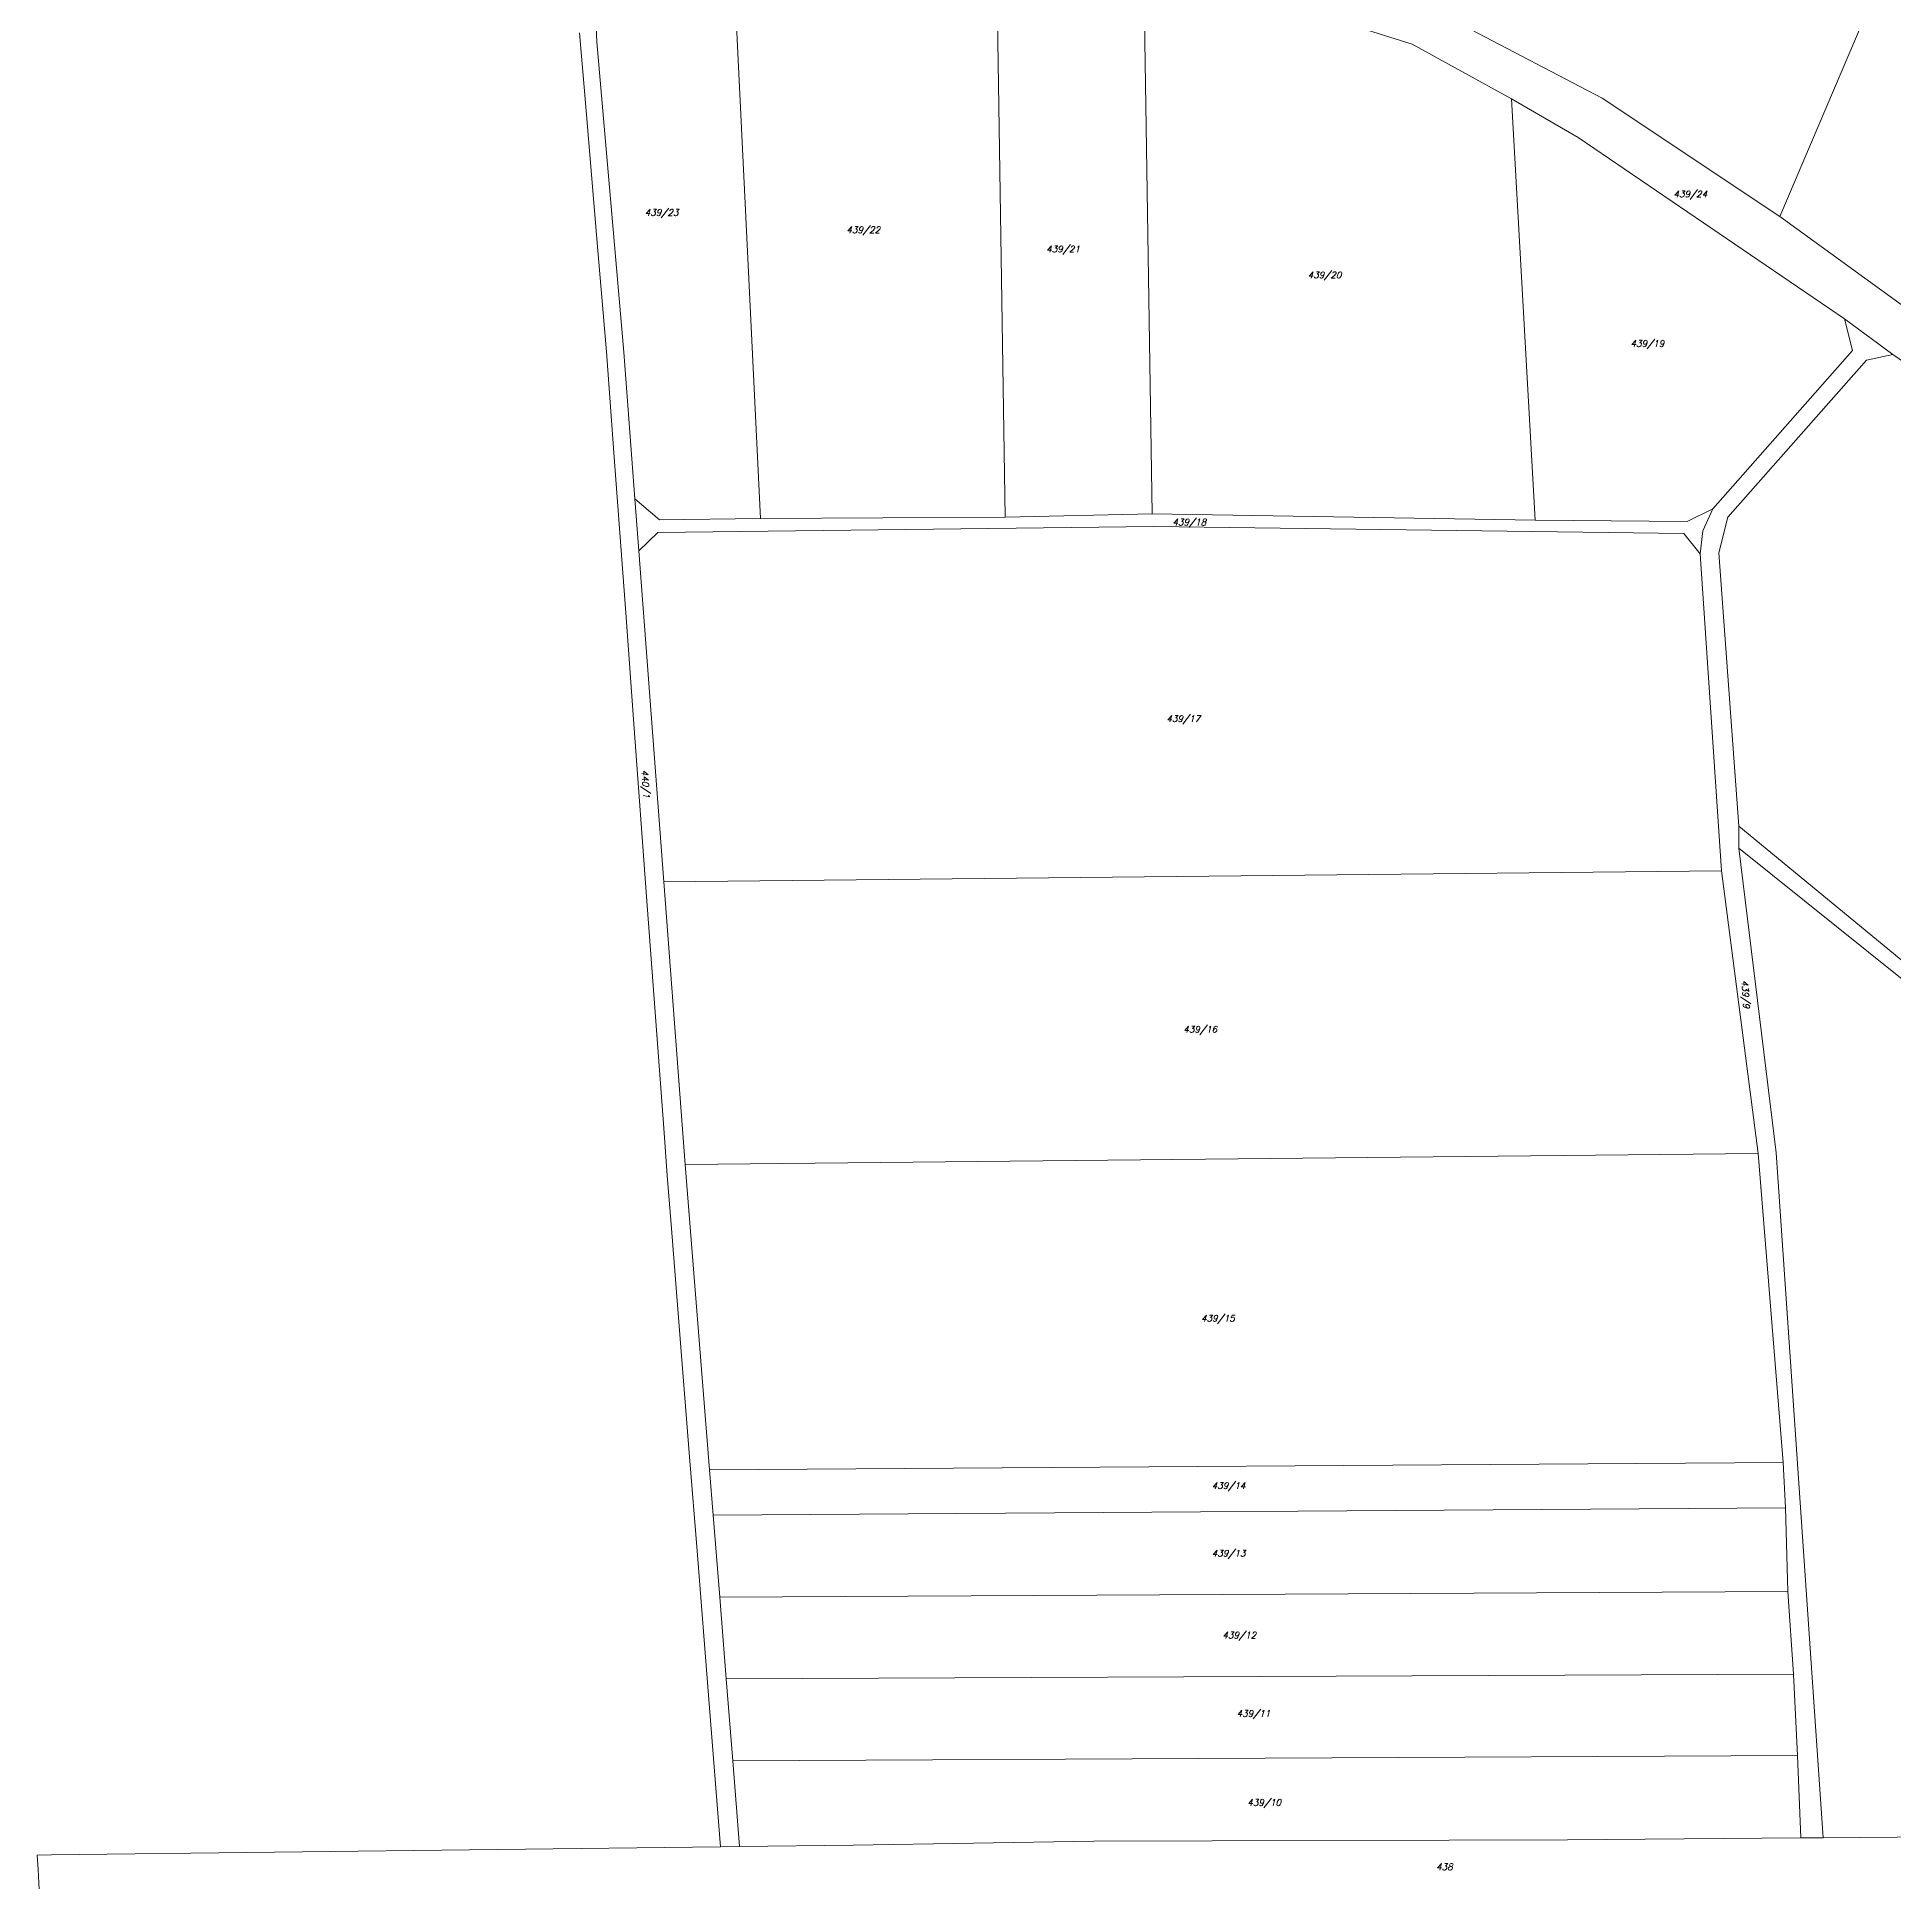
# Model space of a CAD drawing. Header units: millimetres. Extents: x -626414 to -622734, y -1174816 to -1171998.
# Drawn here: x -626250 to -625760.3, y -1173485 to -1172998.4 of the extents above; entities that cross this region are included whole.
import ezdxf
from ezdxf.enums import TextEntityAlignment as Align

# ---------------------------------------------------------------- set-up
doc = ezdxf.new("R2010")
doc.units = ezdxf.units.MM
doc.layers.add('Dobrinsko_hranice parcel', color=7, linetype='Continuous', lineweight=0)
doc.layers.add('Dobrinsko_parcelní čísla', color=7, linetype='Continuous', lineweight=0)
doc.styles.add('Style-ITALICS', font='ITALICS.shx')

msp = doc.modelspace()

# ---------------------------------------------------------------- linework, layer by layer
at = {"layer": 'Dobrinsko_hranice parcel', "color": 7, "linetype": 'Continuous', "lineweight": 13}
for p, q in [((-625711.16, -1172858.75), (-625790.67, -1173045.75)), ((-626102.45, -1172999.66), (-626104.96, -1172946.69)), ((-626067.21, -1172962.59), (-626059.35, -1173125.31)), ((-625997.13, -1172978.75), (-625994.82, -1173124.98)), ((-625958.24, -1172985.7), (-625956.07, -1173124.06)), ((-625837.5, -1173014.49), (-625883.71, -1172990.41)), ((-626105.85, -1173011.65), (-626107.07, -1172997.28)), ((-626095.37, -1173081.49), (-626102.45, -1172999.66)), ((-625899.33, -1172996.58), (-625887.58, -1173000.3)), ((-625887.58, -1173000.3), (-625861.4, -1173014.71)), ((-626104.88, -1173023.05), (-626105.85, -1173011.65)), ((-625790.67, -1173045.75), (-625837.5, -1173014.49)), ((-625861.4, -1173014.71), (-625855.15, -1173125.74)), ((-625861.4, -1173014.71), (-625843.8, -1173024.9)), ((-626102.45, -1173051.64), (-626104.88, -1173023.05)), ((-625843.8, -1173024.9), (-625773.59, -1173072.66)), ((-625754.83, -1173071.74), (-625790.67, -1173045.75)), ((-626099.92, -1173081.41), (-626102.45, -1173051.64)), ((-625773.59, -1173072.66), (-625760.87, -1173082.1)), ((-625771.5, -1173081.02), (-625773.59, -1173072.66)), ((-626097.88, -1173109.16), (-626099.92, -1173081.41)), ((-626092.45, -1173120.12), (-626095.37, -1173081.49)), ((-625808.29, -1173122.74), (-625771.5, -1173081.02)), ((-625760.87, -1173082.1), (-625767.82, -1173083.57)), ((-625760.87, -1173082.1), (-625747.94, -1173090.94)), ((-625767.82, -1173083.57), (-625804.31, -1173125.01)), ((-626094.85, -1173150.23), (-626097.88, -1173109.16)), ((-626091.41, -1173133.84), (-626092.45, -1173120.12)), ((-626092.45, -1173120.12), (-626085.95, -1173125.72)), ((-626085.95, -1173125.72), (-626059.35, -1173125.31)), ((-626059.35, -1173125.31), (-625994.82, -1173124.98)), ((-625994.82, -1173124.98), (-625956.07, -1173124.06)), ((-625956.07, -1173124.06), (-625855.15, -1173125.74)), ((-625855.15, -1173125.74), (-625815.04, -1173126.14)), ((-625815.04, -1173126.14), (-625808.29, -1173122.74)), ((-625808.29, -1173122.74), (-625810.9, -1173128.56)), ((-625804.31, -1173125.01), (-625806.76, -1173134.37)), ((-626086.41, -1173128.98), (-626091.41, -1173133.84)), ((-625955.63, -1173127.42), (-626086.41, -1173128.98)), ((-625815.96, -1173129.27), (-625955.63, -1173127.42)), ((-625811.67, -1173134.66), (-625815.96, -1173129.27)), ((-625810.9, -1173128.56), (-625811.67, -1173134.66)), ((-626084.8, -1173221.12), (-626091.41, -1173133.84)), ((-625806.01, -1173218.2), (-625811.67, -1173134.66)), ((-625806.76, -1173134.37), (-625801.41, -1173206.4)), ((-626092.61, -1173180.67), (-626094.85, -1173150.23)), ((-626089.35, -1173224.99), (-626092.61, -1173180.67)), ((-625801.41, -1173206.4), (-625801.45, -1173212.19)), ((-625801.41, -1173206.4), (-625754.75, -1173244.92)), ((-625801.45, -1173212.19), (-625791.59, -1173292.56)), ((-625696.14, -1173296.78), (-625801.45, -1173212.19)), ((-626084.8, -1173221.12), (-625806.01, -1173218.2)), ((-625796.38, -1173292.67), (-625806.01, -1173218.2)), ((-626089.35, -1173224.99), (-626086.92, -1173257.82)), ((-626079.17, -1173295.63), (-626084.8, -1173221.12)), ((-626084.85, -1173286.01), (-626086.92, -1173257.82)), ((-626083.93, -1173298.47), (-626084.85, -1173286.01)), ((-625796.38, -1173292.67), (-626079.17, -1173295.63)), ((-625789.79, -1173374.15), (-625796.38, -1173292.67)), ((-625791.59, -1173292.56), (-625779.18, -1173473.08)), ((-626082.82, -1173312.48), (-626083.93, -1173298.47)), ((-626072.76, -1173376.13), (-626079.17, -1173295.63)), ((-626080.5, -1173341.54), (-626082.82, -1173312.48)), ((-626078.03, -1173372.71), (-626080.5, -1173341.54)), ((-626076.06, -1173397.44), (-626078.03, -1173372.71)), ((-625789.79, -1173374.15), (-626072.76, -1173376.13)), ((-626071.81, -1173388.05), (-626072.76, -1173376.13)), ((-625789.17, -1173386.07), (-625789.79, -1173374.15)), ((-626071.81, -1173388.05), (-625789.17, -1173386.07)), ((-625788.56, -1173408.2), (-625789.17, -1173386.07)), ((-626070.09, -1173409.62), (-626071.81, -1173388.05)), ((-626072.94, -1173436.65), (-626076.06, -1173397.44)), ((-625788.56, -1173408.2), (-626070.09, -1173409.62)), ((-626068.37, -1173431.19), (-626070.09, -1173409.62)), ((-625787.06, -1173429.92), (-625788.56, -1173408.2)), ((-626068.37, -1173431.19), (-625787.06, -1173429.92)), ((-625785.98, -1173451.37), (-625787.06, -1173429.92)), ((-626066.65, -1173452.84), (-626068.37, -1173431.19)), ((-626069.85, -1173475.48), (-626072.94, -1173436.65)), ((-625785.98, -1173451.37), (-626066.65, -1173452.84)), ((-626064.85, -1173475.42), (-626066.65, -1173452.84)), ((-625785.13, -1173473.13), (-625785.98, -1173451.37)), ((-625971.51, -1173474.01), (-626034.94, -1173475.07)), ((-625846.57, -1173473.66), (-625971.51, -1173474.01)), ((-625785.13, -1173473.13), (-625846.57, -1173473.66)), ((-625779.18, -1173473.08), (-625785.13, -1173473.13)), ((-625632.98, -1173471.82), (-625779.18, -1173473.08)), ((-626246.19, -1173477.6), (-626250, -1173477.65)), ((-626249.76, -1173481.47), (-626250, -1173477.65)), ((-626069.85, -1173475.48), (-626246.19, -1173477.6)), ((-626064.85, -1173475.42), (-626069.85, -1173475.48)), ((-626034.94, -1173475.07), (-626064.85, -1173475.42)), ((-626249.43, -1173486.68), (-626249.76, -1173481.47))]:
    msp.add_line(p, q, dxfattribs=at)

# ---------------------------------------------------------------- texts
at = {"layer": 'Dobrinsko_parcelní čísla', "color": 7, "linetype": 'Continuous', "lineweight": 0, "style": 'Style-ITALICS'}
for s, p in [('439/24', (-625814.23, -1173040.655)), ('439/23', (-626085.4, -1173045.525)), ('439/22', (-626032.25, -1173050.095)), ('439/21', (-625979.58, -1173055.145)), ('439/20', (-625910.65, -1173061.975)), ('439/19', (-625825.56, -1173080.065)), ('439/18', (-625946.31, -1173127.145)), ('439/17', (-625947.9, -1173178.935)), ('439/16', (-625943.44, -1173260.825)), ('439/15', (-625938.77, -1173337.005)), ('439/14', (-625935.95, -1173381.115)), ('439/13', (-625935.95, -1173398.945)), ('439/12', (-625933.14, -1173420.535)), ('439/11', (-625929.39, -1173441.185)), ('439/10', (-625926.57, -1173464.645)), ('438', (-625879.06, -1173481.595))]:
    msp.add_text(s, height=1.7, dxfattribs=at).set_placement(p, align=Align.CENTER)
for s, p in [('440/1', (-626090.453, -1173195.309)), ('439/9', (-625800.493, -1173250.739))]:
    msp.add_text(s, height=1.7, rotation=274, dxfattribs=at).set_placement(p, align=Align.CENTER)

doc.saveas('drawing.dxf')
